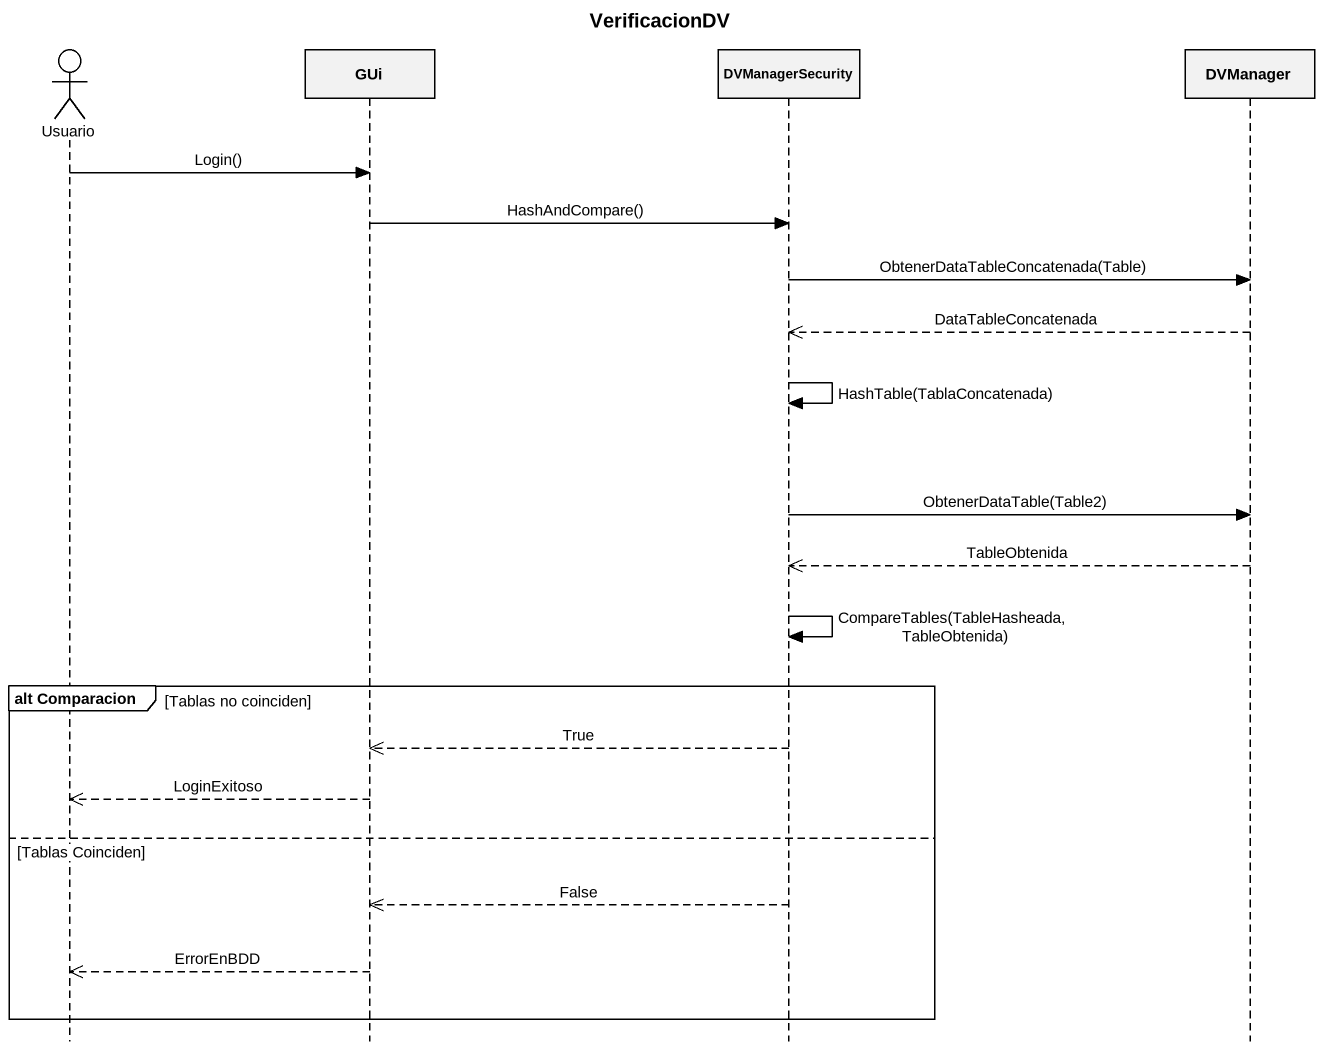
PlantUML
@startuml
title VerificacionDV
hide footbox
actor Usuario
participant GUi
participant DVManagerSecurity
participant DVManager

Usuario -> GUi : Login()
GUi -> DVManagerSecurity : HashAndCompare()
DVManagerSecurity -> DVManager : ObtenerDataTableConcatenada(Table)
DVManager -->> DVManagerSecurity : DataTableConcatenada
DVManagerSecurity -> DVManagerSecurity : HashTable(TablaConcatenada)
DVManagerSecurity -> DVManager : ObtenerDataTable(Table2)
DVManager -->> DVManagerSecurity : TableObtenida
DVManagerSecurity -> DVManagerSecurity : CompareTables(TableHasheada, TableObtenida)
group alt Comparacion [Tablas no coinciden]
  DVManagerSecurity -->> GUi : True
  GUi -->> Usuario : LoginExitoso
else Tablas Coinciden
  DVManagerSecurity -->> GUi : False
  GUi -->> Usuario : ErrorEnBDD
end
@enduml
